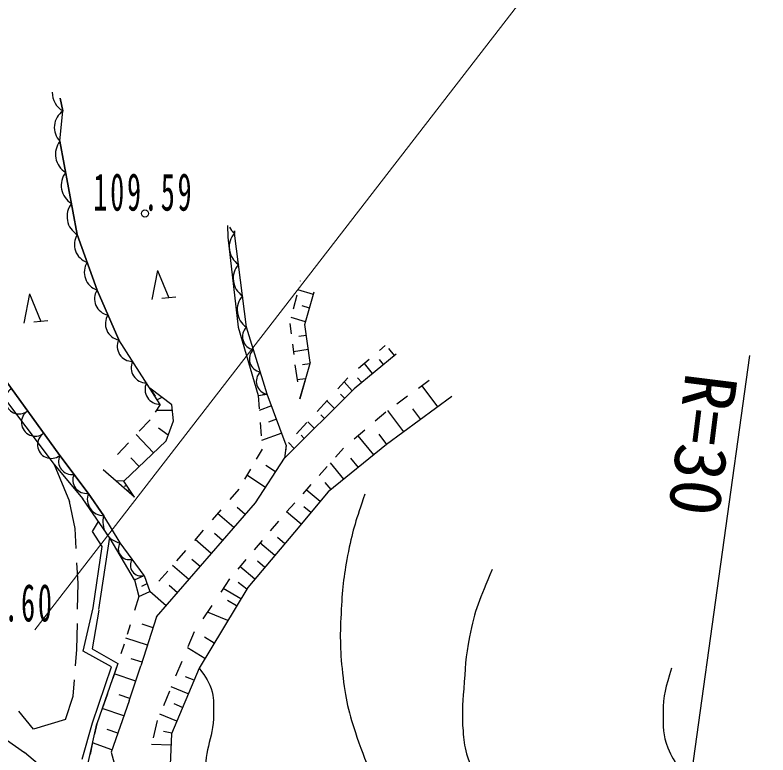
# Model space of a CAD drawing. Units: millimetres, scale not verified. Extents: x 40000 to 680000, y 20000 to 380000.
# Drawn here: x 186654 to 213128, y 282832 to 308838 of the extents above; entities that cross this region are included whole.
import ezdxf
from ezdxf.enums import TextEntityAlignment as Align

# ---------------------------------------------------------------- set-up
doc = ezdxf.new("R2010")
doc.units = ezdxf.units.MM
doc.header["$LTSCALE"] = 1000
for name, color, linetype, lineweight in [('M-BGD', 7, 'Continuous', 25), ('M-BMK-SRVR', 3, 'Continuous', 25), ('M-STR-HTXT', 7, 'Continuous', 13)]:
    doc.layers.add(name, color=color, linetype=linetype, lineweight=lineweight)
doc.styles.add('ＭＳ ゴシック', font='')
doc.styles.get('ＭＳ ゴシック').set_extended_font_data('MS Gothic')

msp = doc.modelspace()

# ---------------------------------------------------------------- linework, layer by layer
at = {"layer": 'M-BGD'}
for p, q in [((188245, 305915), (188340, 305469)), ((188340, 305469), (188245, 305915)), ((188231, 304403), (188340, 305469)), ((188231, 304403), (188340, 305469)), ((188231, 304403), (188841, 301121)), ((188841, 301121), (188231, 304403)), ((188841, 301121), (189537, 299173)), ((189537, 299173), (188841, 301121)), ((194371, 301250), (194370, 301170)), ((194370, 301170), (194371, 301250)), ((194789, 297869), (194370, 301170)), ((194789, 297869), (194370, 301170)), ((183125, 300406), (188225, 293355)), ((188225, 293355), (183125, 300406)), ((182745, 300046), (188028, 293037)), ((191665, 299862), (191461, 298838)), ((191665, 299862), (192059, 298896)), ((196678, 299493), (196678, 299490)), ((189537, 299173), (190299, 297420)), ((190299, 297420), (189537, 299173)), ((197147, 299018), (196602, 299176)), ((187167, 299038), (186964, 298014)), ((187167, 299038), (187561, 298071)), ((192308, 298919), (191810, 298872)), ((196558, 298994), (196438, 298497)), ((196841, 297960), (197175, 299115)), ((197008, 298538), (196746, 298614)), ((196869, 298057), (196367, 298203)), ((187810, 298095), (187312, 298047)), ((195517, 295512), (194789, 297869)), ((195517, 295512), (194789, 297869)), ((196318, 298000), (196363, 297636)), ((197028, 296629), (196841, 297960)), ((196895, 297574), (196637, 297537)), ((191762, 295154), (190299, 297420)), ((191762, 295154), (190299, 297420)), ((196407, 297273), (196452, 296909)), ((196965, 297078), (196440, 297005)), ((199665, 297219), (199471, 297051)), ((200000, 296874), (199800, 297116)), ((200056, 296921), (198584, 295706)), ((196496, 296546), (196584, 295949)), ((197028, 296629), (196673, 295353)), ((197014, 296581), (196758, 296545)), ((199101, 296731), (198731, 296411)), ((199228, 296238), (198938, 296590)), ((199614, 296556), (199465, 296736)), ((196868, 296055), (196575, 296014)), ((196673, 295353), (196850, 295991)), ((198360, 296090), (197999, 295696)), ((198843, 295919), (198701, 296091)), ((201218, 295991), (200837, 295715)), ((192162, 295136), (191394, 295724)), ((191394, 295724), (191578, 295439)), ((198509, 295631), (198226, 295944)), ((201518, 295066), (200969, 295811)), ((195201, 295463), (195517, 295512)), ((195201, 295463), (195235, 294992)), ((195517, 295512), (195359, 295487)), ((196190, 293725), (195517, 295512)), ((198584, 295706), (196132, 293266)), ((198244, 295367), (198101, 295510)), ((191817, 295400), (191657, 295317)), ((197637, 295302), (197275, 294908)), ((197889, 295014), (197621, 295284)), ((202013, 295431), (199717, 293741)), ((200457, 295438), (200076, 295162)), ((191762, 295154), (191581, 294884)), ((192186, 294940), (191617, 294938)), ((192231, 294577), (192162, 295136)), ((195670, 295106), (195239, 294943)), ((200321, 294185), (199768, 294937)), ((200921, 294627), (200645, 295001)), ((197535, 294661), (197409, 294788)), ((199695, 294885), (199322, 294567)), ((191401, 294613), (191020, 294207)), ((191963, 293876), (192231, 294577)), ((195270, 294521), (195305, 294050)), ((195847, 294638), (195562, 294530)), ((196914, 294513), (196552, 294119)), ((197180, 294309), (196944, 294546)), ((192037, 294070), (191700, 294322)), ((196031, 294148), (195317, 293880)), ((198949, 294250), (198576, 293932)), ((190479, 292451), (191963, 293876)), ((191522, 293453), (190910, 294090)), ((196826, 293956), (196716, 294067)), ((199265, 293375), (198717, 294052)), ((199726, 293747), (199463, 294105)), ((190639, 293801), (190259, 293395)), ((196190, 293725), (196132, 293266)), ((196190, 293725), (196161, 293495)), ((196472, 293603), (196267, 293809)), ((199717, 293741), (197666, 292080)), ((198203, 293615), (197917, 293294)), ((188225, 293355), (189230, 292031)), ((189230, 292031), (188225, 293355)), ((195340, 293579), (195135, 293227)), ((191018, 292968), (190725, 293274)), ((195108, 291696), (196132, 293266)), ((198213, 292523), (197745, 293102)), ((198726, 292938), (198458, 293269)), ((188028, 293037), (188574, 291736)), ((188028, 293037), (189034, 291832)), ((190858, 291892), (189756, 292859)), ((194930, 292875), (194725, 292523)), ((195814, 292778), (195473, 293000)), ((197631, 292974), (197345, 292654)), ((195462, 292238), (194808, 292665)), ((190494, 292465), (190215, 292456)), ((190858, 291892), (190479, 292451)), ((190505, 292277), (190577, 292306)), ((197059, 292333), (196773, 292013)), ((197766, 292161), (197561, 292414)), ((189230, 292031), (189777, 291240)), ((189777, 291240), (189230, 292031)), ((190674, 292164), (190598, 292120)), ((194520, 292171), (194208, 291812)), ((197666, 292080), (196482, 290658)), ((197384, 291742), (196895, 292149)), ((190002, 290442), (189034, 291832)), ((188764, 290797), (188574, 291736)), ((191632, 287691), (195108, 291696)), ((194746, 291279), (194461, 291527)), ((196487, 291693), (196201, 291372)), ((197056, 291348), (196805, 291557)), ((190347, 290285), (189777, 291240)), ((190347, 290285), (189777, 291240)), ((193895, 291453), (193583, 291093)), ((194350, 290823), (193778, 291318)), ((196719, 290942), (196202, 291373)), ((195915, 291052), (195629, 290713)), ((188803, 290083), (188764, 290797)), ((193271, 290734), (192959, 290375)), ((189597, 287943), (189989, 290483)), ((190858, 288989), (190002, 290442)), ((193953, 290366), (193667, 290614)), ((196482, 290658), (194837, 288723)), ((196142, 290258), (195881, 290480)), ((191196, 289140), (190347, 290285)), ((191196, 289140), (190347, 290285)), ((193556, 289908), (192984, 290405)), ((195343, 290374), (195058, 290036)), ((195787, 289841), (195267, 290284)), ((192646, 290016), (192334, 289656)), ((193159, 289451), (192873, 289699)), ((194772, 289697), (194486, 289358)), ((195433, 289425), (195174, 289646)), ((188868, 288869), (188830, 289583)), ((192762, 288993), (192189, 289490)), ((195081, 289011), (194564, 289450)), ((190858, 288989), (191196, 289140)), ((191196, 289140), (191397, 288579)), ((192022, 289297), (191709, 288938)), ((188853, 287952), (188868, 288869)), ((190858, 288989), (191008, 288407)), ((191108, 288765), (191299, 288853)), ((194200, 289019), (193887, 288553)), ((194499, 288909), (194804, 288669)), ((191008, 288407), (191397, 288579)), ((191966, 288077), (191391, 288576)), ((192364, 288535), (192078, 288784)), ((194837, 288723), (193128, 285883)), ((194591, 288315), (193976, 288685)), ((191008, 288407), (190855, 287905)), ((193574, 288087), (193261, 287621)), ((194443, 288069), (194129, 288258)), ((189598, 287917), (189365, 286560)), ((194138, 287562), (193417, 287854)), ((191632, 287691), (191078, 285961)), ((188830, 286535), (188845, 287452)), ((190701, 287404), (190594, 287064)), ((191508, 287305), (191127, 287427)), ((192948, 287155), (192732, 286636)), ((190486, 286724), (190378, 286384)), ((191313, 286696), (190554, 286938)), ((193657, 286763), (193311, 286971)), ((188784, 285967), (188830, 286535)), ((189365, 286560), (190271, 286045)), ((193332, 286223), (192715, 286594)), ((191119, 286089), (190740, 286210)), ((190271, 286045), (189535, 283924)), ((190271, 286045), (190087, 285514)), ((190664, 284738), (191078, 285961)), ((192517, 286117), (192301, 285598)), ((190896, 285424), (190144, 285679)), ((193128, 285883), (192154, 283570)), ((188697, 284900), (188744, 285468)), ((192948, 285456), (192647, 285582)), ((192746, 284975), (192147, 285227)), ((188433, 284078), (188697, 284900)), ((189903, 284984), (189719, 284454)), ((190692, 284821), (190314, 284950)), ((192085, 285078), (191870, 284559)), ((190664, 284738), (190029, 282927)), ((192544, 284497), (192246, 284623)), ((187301, 283742), (186784, 284374)), ((190476, 284201), (189722, 284465)), ((188433, 284078), (187301, 283742)), ((192344, 284021), (191750, 284271)), ((189208, 282496), (189535, 283924)), ((189535, 283924), (189453, 283567)), ((191654, 284040), (191507, 283432)), ((186012, 283600), (186990, 282922)), ((190264, 283599), (189892, 283729)), ((192167, 283600), (191870, 283655)), ((192154, 283570), (192061, 281118)), ((189371, 283210), (189290, 282853)), ((190061, 283016), (189381, 283254)), ((192139, 283172), (191450, 283198)), ((188228, 281870), (186990, 282922)), ((190029, 282927), (190375, 281711))]:
    msp.add_line(p, q, dxfattribs=at)
for points in [[(194127, 301436), (194134, 301034), (194503, 297873), (195201, 295463)], [(189405, 288000), (189721, 290159), (189372, 290686), (189587, 291038)], [(189009, 282683), (189380, 283964), (190051, 285933), (189050, 286477), (189405, 288000)]]:
    msp.add_lwpolyline(points, dxfattribs=at)
msp.add_circle((191223, 301864), 125, dxfattribs=at)
for centre, radius, start, end in [((188703, 306113), 740, 178.7866, 240.6148), ((188732, 304890), 699, 124.0969, 224.1689), ((188818, 303946), 744, 142.1371, 238.9269), ((189022, 302852), 744, 142.1367, 238.9272), ((189225, 301758), 744, 142.1367, 238.9272), ((194766, 301672), 640, 206.8348, 231.6861), ((189401, 300772), 660, 148.0562, 251.2602), ((194926, 300682), 740, 138.7017, 235.7607), ((189749, 299798), 660, 148.0562, 251.2602), ((195066, 299582), 740, 138.7016, 235.7608), ((190031, 298867), 582, 148.253, 258.735), ((195205, 298481), 740, 138.7017, 235.7607), ((190412, 297991), 582, 148.253, 258.735), ((195114, 297539), 463, 134.5873, 259.7645), ((190777, 297194), 529, 154.688, 270.9991), ((195357, 296753), 463, 134.5873, 259.7645), ((191265, 296439), 529, 154.6872, 270.9995), ((195600, 295968), 463, 134.5863, 259.7655), ((191752, 295683), 529, 154.6882, 270.9986), ((186795, 295304), 484, 123.9552, 307.8156), ((187362, 294521), 484, 123.9552, 307.8156), ((187929, 293738), 484, 123.9555, 307.815), ((188652, 293158), 470, 155.1346, 279.2658), ((189154, 292496), 470, 155.1346, 279.2658), ((189781, 291828), 588, 159.7003, 269.5602), ((190485, 291015), 743, 162.4092, 259.2469), ((190663, 290076), 379, 146.4618, 286.656), ((191087, 289503), 379, 146.4618, 286.656)]:
    msp.add_arc(centre, radius, start, end, dxfattribs=at)
for points, knots in [([(198955, 292002), (198641, 291079), (198540, 290788), (198377, 289985), (198218, 289201), (198166, 288751), (198124, 287951), (198078, 287075), (198071, 286578), (198168, 285706), (198267, 284812), (198382, 284309), (198678, 283460), (199055, 282376), (199307, 281769), (199908, 280791), (200367, 280044), (200594, 279583), (201222, 278970), (202351, 277869), (203061, 277324), (204359, 276430), (204830, 276105), (204992, 275987), (205582, 275625)], [0, 0, 0, 0, 1, 1, 1, 2, 2, 2, 3, 3, 3, 4, 4, 4, 5, 5, 5, 6, 6, 6, 7, 7, 7, 8, 8, 8, 8]), ([(203430, 289353), (202991, 288295), (202816, 287939), (202630, 286978), (202494, 286274), (202483, 285868), (202430, 285153), (202387, 284577), (202363, 284250), (202406, 283674), (202430, 283357), (202437, 283172), (202534, 282869), (202684, 282396), (202806, 282135), (203085, 281725), (203521, 281087), (203839, 280769), (204442, 280285), (204868, 279943), (205108, 279746), (205586, 279481), (207206, 278585), (208292, 278422), (209867, 277450), (210706, 276932), (211129, 276542), (211775, 275798), (212309, 275183), (212759, 274908), (213047, 274146), (213071, 274082), (213092, 274029), (213110, 273980)], [0, 0, 0, 0, 1, 1, 1, 2, 2, 2, 3, 3, 3, 4, 4, 4, 5, 5, 5, 6, 6, 6, 7, 7, 7, 8, 8, 8, 9, 9, 9, 10, 10, 10, 11, 11, 11, 11]), ([(193128, 285883), (193370, 285551), (193490, 285406), (193581, 285045), (193657, 284748), (193635, 284569), (193635, 284262), (193633, 283380), (193241, 282888), (193382, 282017), (193457, 281551), (193532, 281283), (193764, 280873), (194012, 280434), (194223, 280220), (194612, 279899), (195426, 279225), (196107, 279156), (196901, 278459), (197383, 278036), (197569, 277856), (198049, 277286)], [0, 0, 0, 0, 1, 1, 1, 2, 2, 2, 3, 3, 3, 4, 4, 4, 5, 5, 5, 6, 6, 6, 7, 7, 7, 7]), ([(209735, 285882), (209534, 285204), (209435, 284937), (209440, 284314), (209443, 283829), (209422, 283531), (209610, 283085), (209860, 282491), (210132, 282223), (210416, 281645), (210439, 281598), (210430, 281562), (210458, 281518), (211294, 280227), (211994, 279673), (212917, 278443), (213549, 277601), (213788, 277046), (214444, 276223), (214722, 275875), (214850, 275643), (215207, 275376), (215974, 274804), (216489, 274611), (217326, 274149), (218040, 273754), (218275, 273630), (219169, 273167)], [0, 0, 0, 0, 1, 1, 1, 2, 2, 2, 3, 3, 3, 4, 4, 4, 5, 5, 5, 6, 6, 6, 7, 7, 7, 8, 8, 8, 9, 9, 9, 9])]:
    msp.add_open_spline(points, degree=3, knots=knots, dxfattribs=at)
at = {"layer": 'M-BMK-SRVR'}
msp.add_line((208555, 268534), (212488, 296876), dxfattribs=at)
at = {"layer": 'M-STR-HTXT'}
msp.add_line((215183, 323232), (187355, 287231), dxfattribs=at)

# ---------------------------------------------------------------- texts
at = {"layer": 'M-BGD', "char_height": 1320, "attachment_point": 7, "style": 'ＭＳ ゴシック'}
for s, insert in [('\\T1.2;\\W0.55;109.59', (189407, 301942)), ('\\T1.2;\\W0.55;107.60', (184494, 287503))]:
    msp.add_mtext(s, dxfattribs=dict(at, insert=insert))
at = {"layer": 'M-BMK-SRVR', "style": 'ＭＳ ゴシック'}
msp.add_text('R=30', height=1833, rotation=262.854, dxfattribs=at).set_placement((211155, 296208), align=Align.MIDDLE_LEFT)

doc.saveas('drawing.dxf')
